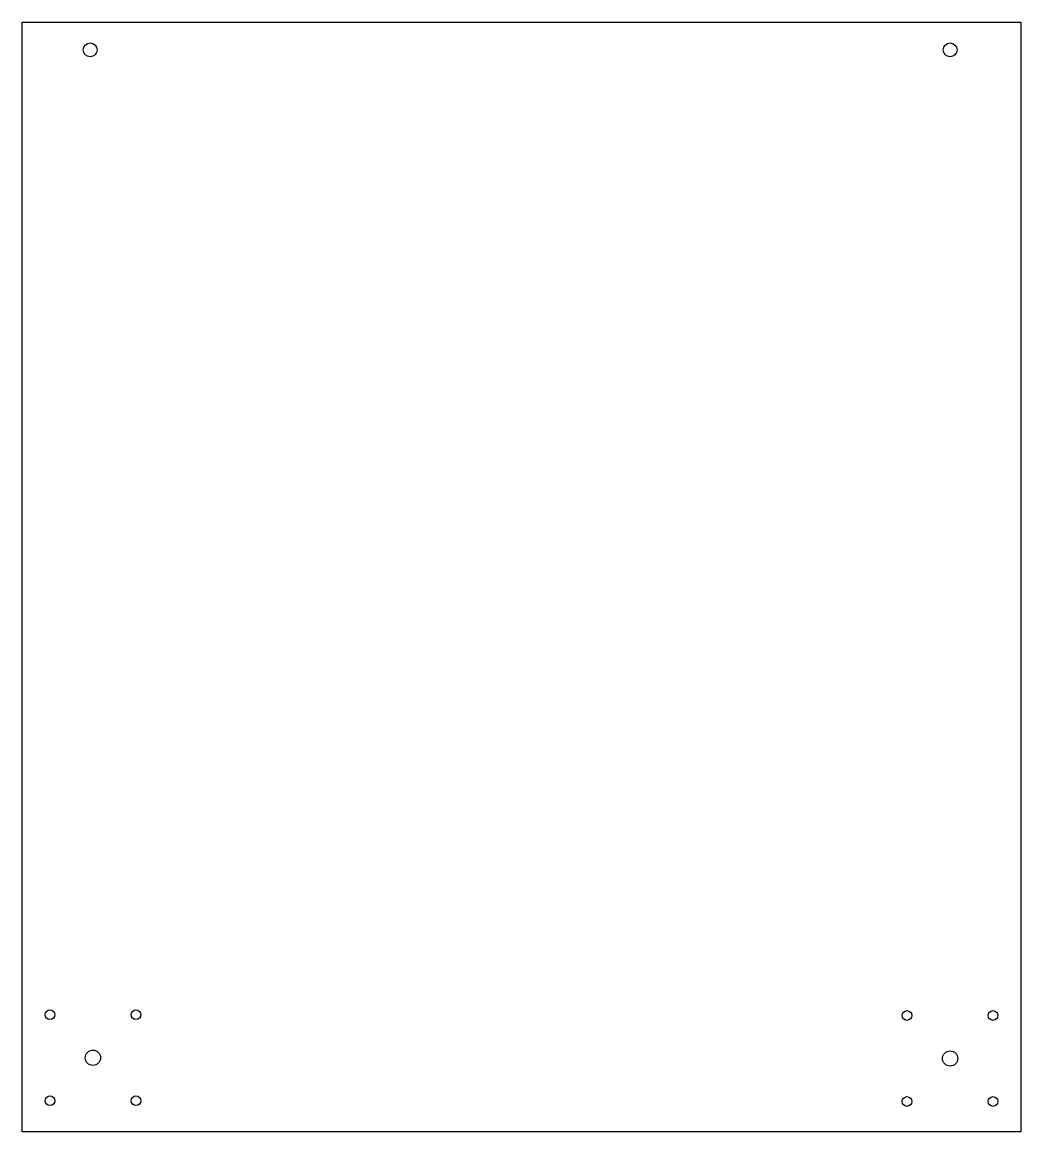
# Model space of a CAD drawing. Header units: millimetres. Extents: x -180 to 180, y -200 to 200.
import ezdxf

# ---------------------------------------------------------------- set-up
doc = ezdxf.new("R2010")
doc.units = ezdxf.units.MM
doc.layers.get('0').update_dxf_attribs({"linetype": 'CONTINUOUS'})

msp = doc.modelspace()

# ---------------------------------------------------------------- linework, layer by layer
msp.add_lwpolyline([(180, -200), (-180, -200), (-180, 200), (180, 200)], close=True)
for centre, radius in [((-155.5, 190), 2.5), ((154.5, 190), 2.5), ((-170, -157.81), 1.75), ((-139, -157.81), 1.75), ((139, -158.08), 1.75), ((170, -158.08), 1.75), ((-154.5, -173.31), 2.75), ((154.5, -173.58), 2.75), ((-170, -188.81), 1.75), ((-139, -188.81), 1.75), ((139, -189.08), 1.75), ((170, -189.08), 1.75)]:
    msp.add_circle(centre, radius)

doc.saveas('drawing.dxf')
